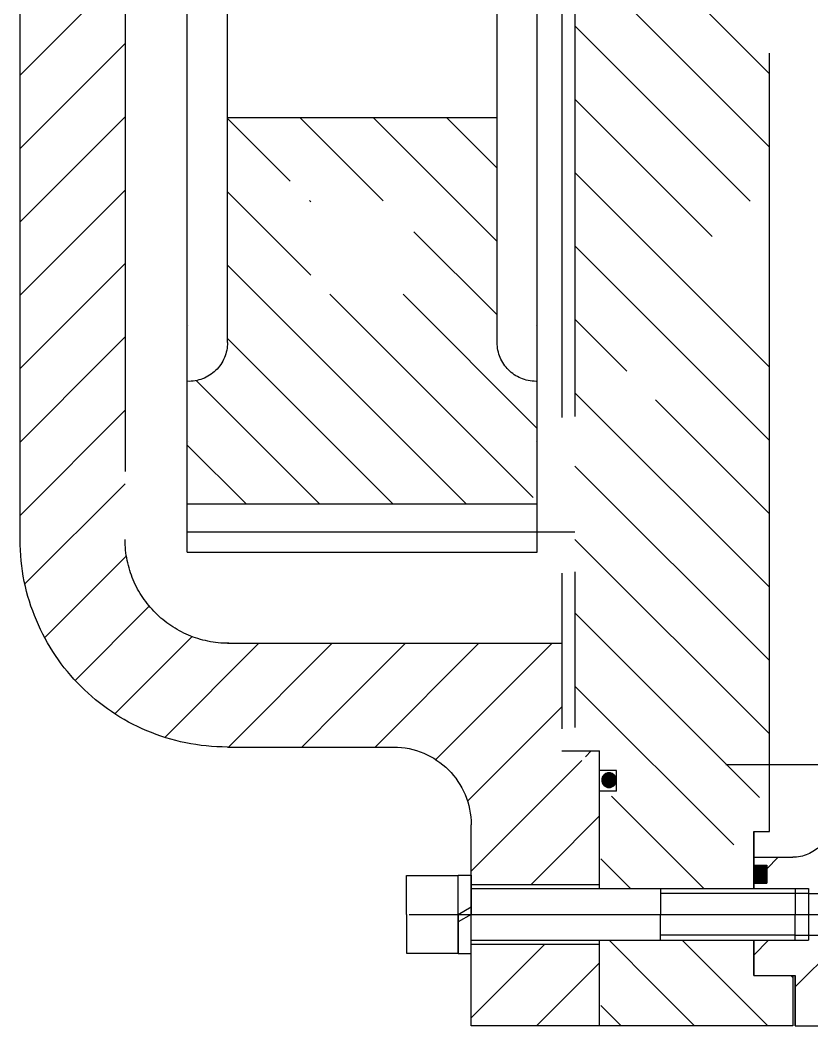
# Model space of a CAD drawing. Header units: millimetres. Extents: x 0 to 12600, y -349 to 8910.
# Drawn here: x 5302.1 to 5607.5, y 4722.3 to 5110.1 of the extents above; entities that cross this region are included whole.
import ezdxf

# ---------------------------------------------------------------- set-up
doc = ezdxf.new("R2010")
doc.units = ezdxf.units.MM
doc.header["$LTSCALE"] = 300
doc.linetypes.add('K', pattern=[2.5, 1.25, -0.25, 0.25, -0.25, 0.25, -0.25])
doc.layers.add('01', color=7, linetype='Continuous')
doc.layers.add('07', color=6, linetype='K')

# ---------------------------------------------------------------- blocks, each defined once
blk = doc.blocks.new('FDSDSDFG')
at = {"layer": '07', "color": 6, "linetype": 'K'}
for p, q in [((-2654.52, 15166.46), (-2614.02, 15206.96)), ((-2626.23, 15166.46), (-2585.73, 15206.96)), ((-2597.95, 15166.46), (-2557.45, 15206.96)), ((-2569.66, 15166.46), (-2529.16, 15206.96)), ((-2541.38, 15166.46), (-2500.88, 15206.96)), ((-2506.07, 15173.48), (-2472.59, 15206.96)), ((-2484.81, 15166.46), (-2444.31, 15206.96)), ((-2456.53, 15166.46), (-2417.87, 15205.11)), ((-2428.73, 15165.97), (-2397.21, 15197.48)), ((-2409.29, 15157.12), (-2380.69, 15185.72)), ((-2513.09, 15166.46), (-2506.07, 15173.48)), ((-2397.55, 15140.58), (-2367.77, 15170.36)), ((-2394.98, 15114.87), (-2358.72, 15151.13)), ((-2448.71, 15091.48), (-2496.27, 15139.03)), ((-2448.71, 15119.76), (-2471.41, 15142.46)), ((-2573.15, 15102.78), (-2597.33, 15126.96)), ((-2536.97, 15094.88), (-2569.04, 15126.96)), ((-2448.71, 15034.91), (-2540.76, 15126.96)), ((-2448.71, 15063.19), (-2512.47, 15126.96)), ((-2394.98, 15086.58), (-2354.98, 15126.58)), ((-2565.62, 15066.97), (-2597.72, 15099.06)), ((-2369.84, 15083.44), (-2354.98, 15098.3)), ((-2565.25, 15094.88), (-2565.71, 15095.34)), ((-2451.15, 15009.06), (-2529.62, 15087.53)), ((-2394.98, 15058.3), (-2369.84, 15083.44)), ((-2549.9, 15022.96), (-2597.72, 15070.78)), ((-2394.98, 15030.02), (-2354.98, 15070.02)), ((-2477.83, 15007.46), (-2529.62, 15059.25)), ((-2305.48, 15057.96), (-2305.48, 15037.96)), ((-2290.48, 15057.96), (-2305.48, 15057.96)), ((-2290.48, 15057.96), (-2275.48, 15057.96)), ((-2275.48, 15057.96), (-2275.48, 15037.96)), ((-2521.61, 15022.96), (-2553.69, 15055.03)), ((-2290.48, 15053.52), (-2290.48, 14904.41)), ((-2394.98, 15001.73), (-2350.12, 15046.59)), ((-2578.18, 15022.96), (-2597.72, 15042.49)), ((-2290.48, 15040.05), (-2290.48, 15030.86)), ((-2370.47, 14997.96), (-2334.06, 15034.37)), ((-2305.58, 15037.96), (-2305.58, 15032.96)), ((-2290.48, 15037.96), (-2305.58, 15037.96)), ((-2290.48, 15037.96), (-2293.36, 15032.96)), ((-2275.48, 15037.96), (-2290.48, 15037.96)), ((-2290.48, 15032.96), (-2287.59, 15037.96)), ((-2290.48, 15037.96), (-2275.38, 15037.96)), ((-2275.38, 15037.96), (-2275.38, 15032.96)), ((-2349.86, 14990.28), (-2307.18, 15032.96)), ((-2305.58, 15032.96), (-2290.48, 15032.96)), ((-2301.98, 15032.96), (-2301.98, 14983.46)), ((-2300.48, 15032.96), (-2300.48, 14902.87)), ((-2275.38, 15032.96), (-2290.48, 15032.96)), ((-2280.48, 15032.96), (-2280.48, 14902.87)), ((-2278.98, 15032.96), (-2278.98, 14983.46)), ((-2278.98, 15004.59), (-2250.61, 15032.96)), ((-2278.98, 15032.88), (-2278.9, 15032.96)), ((-2308.55, 15003.3), (-2301.98, 15009.88)), ((-2271.83, 14983.46), (-2247.48, 15007.81)), ((-2328.4, 14983.46), (-2308.55, 15003.3)), ((-2614.6, 14917.96), (-2689.6, 14992.96)), ((-2586.32, 14917.96), (-2661.32, 14992.96)), ((-2565.39, 14925.32), (-2633.03, 14992.96)), ((-2551.86, 14940.07), (-2604.75, 14992.96)), ((-2501.46, 14917.96), (-2576.46, 14992.96)), ((-2473.18, 14917.96), (-2548.18, 14992.96)), ((-2499.89, 14972.95), (-2519.9, 14992.96)), ((-2416.61, 14917.96), (-2491.61, 14992.96)), ((-2388.33, 14917.96), (-2463.33, 14992.96)), ((-2360.04, 14917.96), (-2435.04, 14992.96)), ((-2335.51, 14921.71), (-2406.76, 14992.96)), ((-2317.22, 14931.7), (-2378.47, 14992.96)), ((-2353.5, 14986.64), (-2351.27, 14988.87)), ((-2345.07, 14979.65), (-2342.1, 14982.63)), ((-2345.07, 14979.79), (-2342.24, 14982.63)), ((-2345.07, 14979.94), (-2342.38, 14982.63)), ((-2345.06, 14979.52), (-2341.97, 14982.62)), ((-2345.06, 14980.09), (-2342.54, 14982.61)), ((-2345.05, 14979.4), (-2341.84, 14982.6)), ((-2345.04, 14980.26), (-2342.7, 14982.59)), ((-2345.03, 14979.27), (-2341.72, 14982.58)), ((-2345, 14979.16), (-2341.6, 14982.56)), ((-2345, 14980.43), (-2342.88, 14982.56)), ((-2344.97, 14979.04), (-2341.49, 14982.53)), ((-2344.95, 14980.63), (-2343.07, 14982.5)), ((-2344.94, 14978.93), (-2341.38, 14982.5)), ((-2344.91, 14978.83), (-2341.27, 14982.46)), ((-2344.87, 14980.85), (-2343.29, 14982.43)), ((-2344.87, 14978.73), (-2341.17, 14982.42)), ((-2344.83, 14978.63), (-2341.07, 14982.38)), ((-2344.78, 14978.53), (-2340.98, 14982.34)), ((-2344.75, 14981.11), (-2343.55, 14982.3)), ((-2344.73, 14978.44), (-2340.88, 14982.29)), ((-2344.68, 14978.35), (-2340.79, 14982.24)), ((-2344.63, 14978.26), (-2340.7, 14982.18)), ((-2344.57, 14978.17), (-2340.62, 14982.13)), ((-2344.51, 14978.09), (-2340.54, 14982.07)), ((-2344.51, 14981.49), (-2343.94, 14982.06)), ((-2344.45, 14978.01), (-2340.46, 14982.01)), ((-2344.39, 14977.94), (-2340.38, 14981.94)), ((-2344.32, 14977.86), (-2340.31, 14981.88)), ((-2344.25, 14977.79), (-2340.23, 14981.81)), ((-2344.18, 14977.72), (-2340.16, 14981.73)), ((-2344.1, 14977.65), (-2340.1, 14981.66)), ((-2344.03, 14977.59), (-2340.03, 14981.58)), ((-2343.95, 14977.52), (-2339.97, 14981.5)), ((-2343.87, 14977.46), (-2339.91, 14981.42)), ((-2343.78, 14977.41), (-2339.85, 14981.34)), ((-2343.7, 14977.35), (-2339.8, 14981.25)), ((-2343.61, 14977.3), (-2339.75, 14981.16)), ((-2343.51, 14977.25), (-2339.7, 14981.07)), ((-2343.42, 14977.21), (-2339.65, 14980.97)), ((-2343.32, 14977.16), (-2339.61, 14980.87)), ((-2343.22, 14977.12), (-2339.57, 14980.77)), ((-2343.11, 14977.09), (-2339.53, 14980.67)), ((-2343, 14977.05), (-2339.5, 14980.56)), ((-2342.89, 14977.02), (-2339.47, 14980.45)), ((-2342.78, 14977), (-2339.44, 14980.33)), ((-2342.66, 14976.98), (-2339.42, 14980.21)), ((-2342.53, 14976.96), (-2339.41, 14980.09)), ((-2342.39, 14976.96), (-2339.4, 14979.95)), ((-2300.48, 14971.53), (-2311.91, 14982.96)), ((-2247.48, 14975.1), (-2255.34, 14982.96)), ((-2342.25, 14976.96), (-2339.39, 14979.82)), ((-2342.11, 14976.96), (-2339.39, 14979.67)), ((-2341.97, 14976.96), (-2339.4, 14979.52)), ((-2341.81, 14976.98), (-2339.42, 14979.36)), ((-2341.63, 14977.01), (-2339.46, 14979.19)), ((-2341.44, 14977.06), (-2339.5, 14979)), ((-2341.23, 14977.13), (-2339.57, 14978.79)), ((-2340.98, 14977.24), (-2339.68, 14978.54)), ((-2340.65, 14977.43), (-2339.87, 14978.2)), ((-2300.48, 14943.25), (-2336.1, 14978.87)), ((-2262.34, 14961.67), (-2280.48, 14979.81)), ((-2444.9, 14917.96), (-2488.8, 14961.86)), ((-2247.48, 14946.81), (-2262.34, 14961.67)), ((-2300.48, 14959.96), (-2290.48, 14959.96)), ((-2298.48, 14902.87), (-2298.48, 14959.96)), ((-2280.48, 14959.96), (-2290.48, 14959.96)), ((-2282.48, 14907.96), (-2282.48, 14959.96)), ((-2247.48, 14918.53), (-2280.48, 14951.53)), ((-2309.48, 14919.08), (-2304.6, 14923.96)), ((-2309.48, 14919.22), (-2304.74, 14923.96)), ((-2309.48, 14919.36), (-2304.88, 14923.96)), ((-2309.48, 14919.51), (-2305.03, 14923.96)), ((-2309.48, 14919.65), (-2305.17, 14923.96)), ((-2309.48, 14919.79), (-2305.31, 14923.96)), ((-2309.48, 14919.93), (-2305.45, 14923.96)), ((-2309.48, 14920.07), (-2305.59, 14923.96)), ((-2309.48, 14920.21), (-2305.73, 14923.96)), ((-2309.48, 14920.35), (-2305.87, 14923.96)), ((-2309.48, 14920.5), (-2306.02, 14923.96)), ((-2309.48, 14920.64), (-2306.16, 14923.96)), ((-2309.48, 14920.78), (-2306.3, 14923.96)), ((-2309.48, 14920.92), (-2306.44, 14923.96)), ((-2309.48, 14921.06), (-2306.58, 14923.96)), ((-2309.48, 14921.2), (-2306.72, 14923.96)), ((-2309.48, 14921.34), (-2306.86, 14923.96)), ((-2309.48, 14921.49), (-2307.01, 14923.96)), ((-2309.48, 14921.63), (-2307.15, 14923.96)), ((-2309.48, 14921.77), (-2307.29, 14923.96)), ((-2309.48, 14921.91), (-2307.43, 14923.96)), ((-2309.48, 14922.05), (-2307.57, 14923.96)), ((-2309.48, 14922.19), (-2307.71, 14923.96)), ((-2309.48, 14922.33), (-2307.85, 14923.96)), ((-2309.48, 14922.48), (-2308, 14923.96)), ((-2309.48, 14922.62), (-2308.14, 14923.96)), ((-2309.48, 14922.76), (-2308.28, 14923.96)), ((-2309.48, 14922.9), (-2308.42, 14923.96)), ((-2309.48, 14923.04), (-2308.56, 14923.96)), ((-2309.48, 14923.18), (-2308.7, 14923.96)), ((-2309.48, 14923.32), (-2308.84, 14923.96)), ((-2309.48, 14923.47), (-2308.99, 14923.96)), ((-2309.48, 14923.61), (-2309.13, 14923.96)), ((-2309.48, 14923.75), (-2309.27, 14923.96)), ((-2309.48, 14923.89), (-2309.41, 14923.96)), ((-2309.46, 14918.96), (-2304.46, 14923.96)), ((-2309.32, 14918.96), (-2304.32, 14923.96)), ((-2309.18, 14918.96), (-2304.18, 14923.96)), ((-2309.04, 14918.96), (-2304.04, 14923.96)), ((-2308.89, 14918.96), (-2303.89, 14923.96)), ((-2308.75, 14918.96), (-2303.75, 14923.96)), ((-2308.61, 14918.96), (-2303.61, 14923.96)), ((-2308.47, 14918.96), (-2303.47, 14923.96)), ((-2308.33, 14918.96), (-2303.33, 14923.96)), ((-2308.19, 14918.96), (-2303.19, 14923.96)), ((-2308.05, 14918.96), (-2303.05, 14923.96)), ((-2307.9, 14918.96), (-2302.9, 14923.96)), ((-2307.76, 14918.96), (-2302.76, 14923.96)), ((-2307.62, 14918.96), (-2302.62, 14923.96)), ((-2307.48, 14918.96), (-2302.48, 14923.96)), ((-2307.34, 14918.96), (-2302.48, 14923.82)), ((-2307.2, 14918.96), (-2302.48, 14923.68)), ((-2307.06, 14918.96), (-2302.48, 14923.54)), ((-2306.91, 14918.96), (-2302.48, 14923.39)), ((-2306.77, 14918.96), (-2302.48, 14923.25)), ((-2306.63, 14918.96), (-2302.48, 14923.11)), ((-2306.49, 14918.96), (-2302.48, 14922.97)), ((-2306.35, 14918.96), (-2302.48, 14922.83)), ((-2306.21, 14918.96), (-2302.48, 14922.69)), ((-2306.07, 14918.96), (-2302.48, 14922.55)), ((-2305.92, 14918.96), (-2302.48, 14922.4)), ((-2305.78, 14918.96), (-2302.48, 14922.26)), ((-2305.64, 14918.96), (-2302.48, 14922.12)), ((-2305.5, 14918.96), (-2302.48, 14921.98)), ((-2305.36, 14918.96), (-2302.48, 14921.84)), ((-2305.22, 14918.96), (-2302.48, 14921.7)), ((-2280.48, 14918.24), (-2274.76, 14923.96)), ((-2312.48, 14914.53), (-2308.05, 14918.96)), ((-2305.08, 14918.96), (-2302.48, 14921.56)), ((-2304.93, 14918.96), (-2302.48, 14921.41)), ((-2304.79, 14918.96), (-2302.48, 14921.27)), ((-2304.65, 14918.96), (-2302.48, 14921.13)), ((-2304.51, 14918.96), (-2302.48, 14920.99)), ((-2304.37, 14918.96), (-2302.48, 14920.85)), ((-2304.23, 14918.96), (-2302.48, 14920.71)), ((-2304.09, 14918.96), (-2302.48, 14920.57)), ((-2303.94, 14918.96), (-2302.48, 14920.42)), ((-2303.8, 14918.96), (-2302.48, 14920.28)), ((-2303.66, 14918.96), (-2302.48, 14920.14)), ((-2303.52, 14918.96), (-2302.48, 14920)), ((-2303.38, 14918.96), (-2302.48, 14919.86)), ((-2303.24, 14918.96), (-2302.48, 14919.72)), ((-2303.1, 14918.96), (-2302.48, 14919.58)), ((-2302.95, 14918.96), (-2302.48, 14919.43)), ((-2302.81, 14918.96), (-2302.48, 14919.29)), ((-2302.67, 14918.96), (-2302.48, 14919.15)), ((-2302.53, 14918.96), (-2302.48, 14919.01)), ((-2300.48, 14907.96), (-2290.48, 14907.96)), ((-2280.48, 14907.96), (-2290.48, 14907.96)), ((-2290.48, 14879.96), (-2262.48, 14907.96)), ((-2282.48, 14907.96), (-2282.48, 14897.71)), ((-2266.19, 14908.96), (-2266.85, 14909.62)), ((-2300.48, 14902.87), (-2280.48, 14902.87)), ((-2298.48, 14902.87), (-2298.48, 14897.71))]:
    blk.add_line(p, q, dxfattribs=at)
at = {"layer": '07', "color": 6, "linetype": 'K', "ltscale": 0.8}
for p, q in [((-2434.58, 15206.96), (-2647.48, 15206.96)), ((-2761.26, 15166.46), (-2434.98, 15166.46)), ((-2430.16, 15142.46), (-2778.46, 15142.46)), ((-2517.48, 15141.96), (-2517.48, 15141.96)), ((-2495.98, 15141.96), (-2495.98, 15141.96)), ((-2472.68, 15141.96), (-2472.68, 15141.96)), ((-2448.71, 15142.46), (-2448.71, 15007.96)), ((-2437.94, 15142.46), (-2437.94, 14992.96)), ((-2430.16, 15142.46), (-2430.16, 15007.46)), ((-2510.98, 15126.96), (-2752.48, 15126.96)), ((-2597.72, 15126.96), (-2597.72, 15022.96)), ((-2394.98, 15126.96), (-2394.98, 14997.96)), ((-2354.98, 15126.96), (-2354.98, 15062.96)), ((-2290.48, 15056.95), (-2290.48, 14880.91)), ((-2247.48, 15032.96), (-2324.98, 15032.96)), ((-2247.48, 14908.96), (-2247.48, 15032.96)), ((-2290.48, 15027.89), (-2290.48, 14907.96)), ((-2510.98, 15022.96), (-2752.48, 15022.96)), ((-2430.16, 15007.46), (-2778.46, 15007.46)), ((-2517.48, 15007.96), (-2517.48, 15007.96)), ((-2495.98, 15007.96), (-2495.98, 15007.96)), ((-2472.68, 15007.96), (-2472.68, 15007.96)), ((-2782.06, 14997.96), (-2353.5, 14997.96)), ((-2353.5, 14997.96), (-2353.5, 14983.46)), ((-2782.48, 14992.96), (-2353.5, 14992.96)), ((-2782.48, 14992.96), (-2374.98, 14992.96)), ((-2300.48, 14983.46), (-2353.5, 14983.46)), ((-2345.99, 14976.96), (-2345.99, 14983.46)), ((-2337.99, 14976.96), (-2337.99, 14983.46)), ((-2247.48, 14983.46), (-2280.48, 14983.46)), ((-2337.99, 14976.96), (-2345.99, 14976.96)), ((-2290.48, 14941.05), (-2290.48, 14835.23)), ((-2348.2, 14934.69), (-2348.2, 14729.64)), ((-2322.48, 14923.96), (-2322.48, 14917.96)), ((-2322.48, 14923.96), (-2300.48, 14923.96)), ((-2300.48, 14923.96), (-2322.48, 14923.96)), ((-2312.48, 14923.96), (-2312.48, 14908.96)), ((-2312.48, 14923.96), (-2312.48, 14908.96)), ((-2309.48, 14923.96), (-2309.48, 14919.96)), ((-2309.48, 14923.96), (-2309.48, 14918.96)), ((-2302.48, 14923.96), (-2302.48, 14919.96)), ((-2302.48, 14923.96), (-2302.48, 14918.96)), ((-2266.85, 14923.96), (-2280.48, 14923.96)), ((-2280.48, 14923.96), (-2266.85, 14923.96)), ((-2266.85, 14923.96), (-2266.85, 14907.96)), ((-2266.85, 14923.96), (-2266.85, 14907.96)), ((-2322.48, 14917.96), (-2866.1, 14917.96)), ((-2309.48, 14918.96), (-2302.48, 14918.96)), ((-2266.85, 14908.96), (-2247.48, 14908.96)), ((-2247.48, 14907.96), (-2266.85, 14907.96)), ((-2266.85, 14907.96), (-2247.48, 14907.96)), ((-2247.48, 14907.96), (-2247.48, 14557.96)), ((-2247.48, 14907.96), (-2247.48, 14557.96))]:
    blk.add_line(p, q, dxfattribs=at)
blk.add_circle((-2342.23, 14979.79), 2.84, dxfattribs=at)
for centre, radius, start, end in [((-2434.98, 15126.96), 80, 0, 90), ((-2434.98, 15126.46), 40, 0, 90), ((-2510.98, 15141.96), 15, 270, 1.9102), ((-2324.98, 15062.96), 30, 180, 270), ((-2510.98, 15007.96), 15, 0, 90), ((-2327.48, 14908.96), 15, 270, 0)]:
    blk.add_arc(centre, radius, start, end, dxfattribs=at)

msp = doc.modelspace()

# ---------------------------------------------------------------- block references
at = {"layer": '01', "xscale": -1, "rotation": 90}
msp.add_blockref('FDSDSDFG', (20509.02, 2474.86), dxfattribs=at)

doc.saveas('drawing.dxf')
